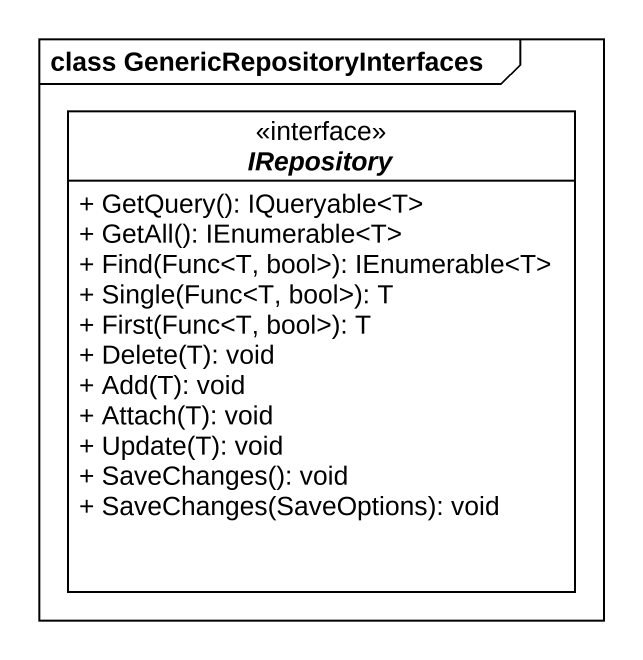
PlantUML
@startuml
mainframe class GenericRepositoryInterfaces
hide circle
hide empty members
skinparam classAttributeIconSize 0
interface IRepository <<interface>> {
  + GetQuery(): IQueryable<T>
  + GetAll(): IEnumerable<T>
  + Find(Func<T, bool>): IEnumerable<T>
  + Single(Func<T, bool>): T
  + First(Func<T, bool>): T
  + Delete(T): void
  + Add(T): void
  + Attach(T): void
  + Update(T): void
  + SaveChanges(): void
  + SaveChanges(SaveOptions): void
}
@enduml
